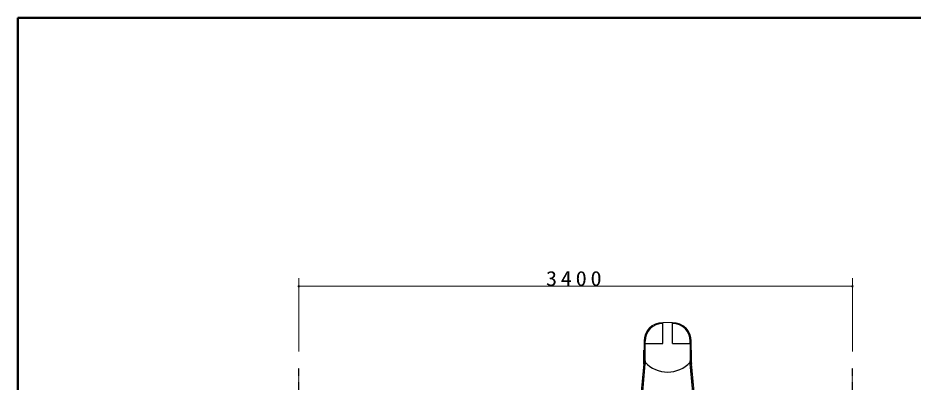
# Model space of a CAD drawing. Units: millimetres, scale not verified. Extents: x -35408 to 50, y -49934 to 13350.
# Drawn here: x -19250 to -13753, y 11112 to 13350 of the extents above; entities that cross this region are included whole.
import ezdxf

# ---------------------------------------------------------------- set-up
doc = ezdxf.new("R2010")
doc.units = ezdxf.units.MM
doc.linetypes.add('USER2', pattern=[6, 3, -1, 1, -1])
for name, color, linetype, lineweight in [('A3図枠', 7, 'Continuous', 25), ('線', 2, 'Continuous', 25), ('補助', 2, 'Continuous', 25)]:
    doc.layers.add(name, color=color, linetype=linetype, lineweight=lineweight)
doc.styles.add('ＭＳ ゴシック', font='')
doc.styles.get('ＭＳ ゴシック').set_extended_font_data('MS Gothic')

# ---------------------------------------------------------------- blocks, each defined once
blk = doc.blocks.new('dimension_origin')
at = {"color": 0, "linetype": 'Continuous', "lineweight": -2}
blk.add_circle((0, 0), 1.25, dxfattribs=at)

msp = doc.modelspace()

# ---------------------------------------------------------------- linework, layer by layer
at = {"layer": 'A3図枠', "lineweight": 50}
for p, q in [((-19250, 13350), (-19250, 0)), ((0, 13350), (-19250, 13350))]:
    msp.add_line(p, q, dxfattribs=at)
at = {"layer": '線', "color": 7, "lineweight": 13}
for p, q in [((-15290, 11479), (-15230, 11479)), ((-15405, 11244), (-15405, 11364)), ((-15399, 11244), (-15399, 11349)), ((-15121, 11244), (-15121, 11349)), ((-15115, 11244), (-15115, 11364)), ((-15406.731, 11225.671), (-15424.108, 11030.356)), ((-15397.269, 11224.829), (-15414.645, 11029.514)), ((-15122.731, 11224.829), (-15105.355, 11029.514)), ((-15113.269, 11225.671), (-15095.892, 11030.356))]:
    msp.add_line(p, q, dxfattribs=at)
at = {"layer": '線'}
for p, q in [((-15290, 11349), (-15290, 11479)), ((-15230, 11349), (-15230, 11479)), ((-15405, 11349), (-15290, 11349)), ((-15399, 11349), (-15399, 11364)), ((-15230, 11349), (-15115, 11349)), ((-15121, 11349), (-15121, 11364)), ((-15406.5, 11231.276), (-15406.5, 11309)), ((-15406.5, 11309), (-15405, 11309)), ((-15113.5, 11309), (-15115, 11309)), ((-15113.5, 11231.276), (-15113.5, 11309)), ((-15405, 11244), (-15405, 11231.276)), ((-15399, 11244), (-15399, 11231.276)), ((-15397.5, 11231.276), (-15397.5, 11244)), ((-15122.5, 11231.276), (-15122.5, 11244)), ((-15121, 11244), (-15121, 11231.276)), ((-15115, 11244), (-15115, 11231.276))]:
    msp.add_line(p, q, dxfattribs=at)
at = {"layer": '線', "color": 20, "linetype": 'USER2'}
for p, q in [((-15402, 11225.25), (-15505, 10067.5)), ((-15118, 11225.25), (-15015, 10067.5)), ((-17525, 8800), (-17525, 11200)), ((-14125, 8800), (-14125, 11200))]:
    msp.add_line(p, q, dxfattribs=at)
at = {"layer": '線', "color": 7, "lineweight": 13}
for centre, radius, start, end in [((-15290, 11364), 115, 90, 180), ((-15230, 11364), 115, 0, 90), ((-15402, 11225.25), 4.75, 354.91603, 174.91603), ((-15118, 11225.25), 4.75, 5.08397, 185.08397)]:
    msp.add_arc(centre, radius, start, end, dxfattribs=at)
at = {"layer": '線'}
for centre, radius, start, end in [((-15290, 11364), 109, 90, 180), ((-15230, 11364), 109, 0, 90), ((-15402, 11225.25), 6.25, 147.61246, 215.45183), ((-15411.5, 11231.276), 5, 327.61246, 0), ((-15402, 11225.25), 4.75, 354.91603, 174.91603), ((-15411.5, 11231.276), 6.5, 327.61246, 0), ((-15392.5, 11231.276), 6.5, 180, 212.38754), ((-15402, 11225.25), 6.25, 314.38023, 32.38754), ((-15260, 11359.179), 185.179, 222.05292, 317.94708), ((-15392.5, 11231.276), 5, 180, 212.38754), ((-15118, 11225.25), 6.25, 147.61246, 225.61977), ((-15127.5, 11231.276), 5, 327.61246, 0), ((-15118, 11225.25), 4.75, 5.08397, 185.08397), ((-15127.5, 11231.276), 6.5, 327.61246, 0), ((-15108.5, 11231.276), 6.5, 180, 212.38754), ((-15108.5, 11231.276), 5, 180, 212.38754), ((-15118, 11225.25), 6.25, 324.54817, 32.38754)]:
    msp.add_arc(centre, radius, start, end, dxfattribs=at)
at = {"layer": '補助', "lineweight": 13}
for p, q in [((-17525, 11300), (-17525, 11750.898)), ((-14125, 11300), (-14125, 11750.898)), ((-17525, 11700.898), (-14125, 11700.898))]:
    msp.add_line(p, q, dxfattribs=at)

# ---------------------------------------------------------------- block references
at = {"layer": '補助', "lineweight": 13, "xscale": 3.33, "yscale": 3.33}
msp.add_blockref('dimension_origin', (-17525, 11700.898), dxfattribs=at)
at = {"layer": '補助', "lineweight": 13, "xscale": 3.33, "yscale": 3.33, "rotation": 180}
msp.add_blockref('dimension_origin', (-14125, 11700.898), dxfattribs=at)

# ---------------------------------------------------------------- texts
at = {"layer": '補助', "insert": (-15825, 11701.898), "char_height": 91.64, "attachment_point": 8, "style": 'ＭＳ ゴシック'}
msp.add_mtext('\\T1.33;\\W1.1;3400', dxfattribs=at)

doc.saveas('drawing.dxf')
